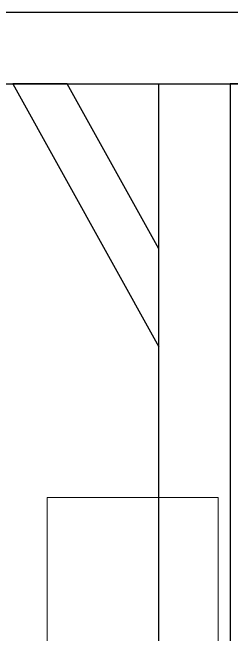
# Model space of a CAD drawing. Header units: millimetres. Extents: x 55614 to 110757, y -66981 to -47484.
# Drawn here: x 90564 to 91024, y -56748 to -55440 of the extents above; entities that cross this region are included whole.
import ezdxf

# ---------------------------------------------------------------- set-up
doc = ezdxf.new("R2010")
doc.units = ezdxf.units.MM
doc.layers.get('0').update_dxf_attribs({"lineweight": 15})
doc.layers.add('AM_0', color=7, linetype='Continuous', lineweight=30)
doc.layers.add('THICK', color=7, linetype='Continuous', lineweight=0)

# ---------------------------------------------------------------- blocks, each defined once
blk = doc.blocks.new('2-1725')
at = {"color": 5}
blk.add_lwpolyline([(-15860.1, -73759.9), (-16220.1, -73759.9), (-16220.1, -72324.9), (-15860.1, -72324.9)], close=True, dxfattribs=at)
blk = doc.blocks.new('RY76UI67U656')
at = {"layer": 'AM_0'}
blk.add_lwpolyline([(34075.5, -89284.3), (34225.5, -89284.3), (34225.5, -91819.3), (34075.5, -91819.3)], close=True, dxfattribs=at)
at = {"layer": 'THICK', "lineweight": -3}
for points in [[(37515.5, -89284.3), (37515.5, -89221.3), (37554.5, -89221.3), (37554.5, -89134.3), (31852.5, -89134.3), (31852.5, -89221.3), (31828.5, -89221.3), (31828.5, -89284.3)], [(33882.7, -89284.3), (33768.3, -89284.3), (34075.5, -89837.2), (34075.5, -89631.3)], [(34225.5, -91819.3), (34305.5, -91819.3), (34305.5, -89284.3), (34225.5, -89284.3)]]:
    blk.add_lwpolyline(points, close=True, dxfattribs=at)
blk.add_blockref('2-1725', (50060.6, -17829.3), dxfattribs=at)

msp = doc.modelspace()

# ---------------------------------------------------------------- block references
at = {"layer": 'THICK', "lineweight": -3}
msp.add_blockref('RY76UI67U656', (56795.929, 33694.033), dxfattribs=at)

doc.saveas('drawing.dxf')
